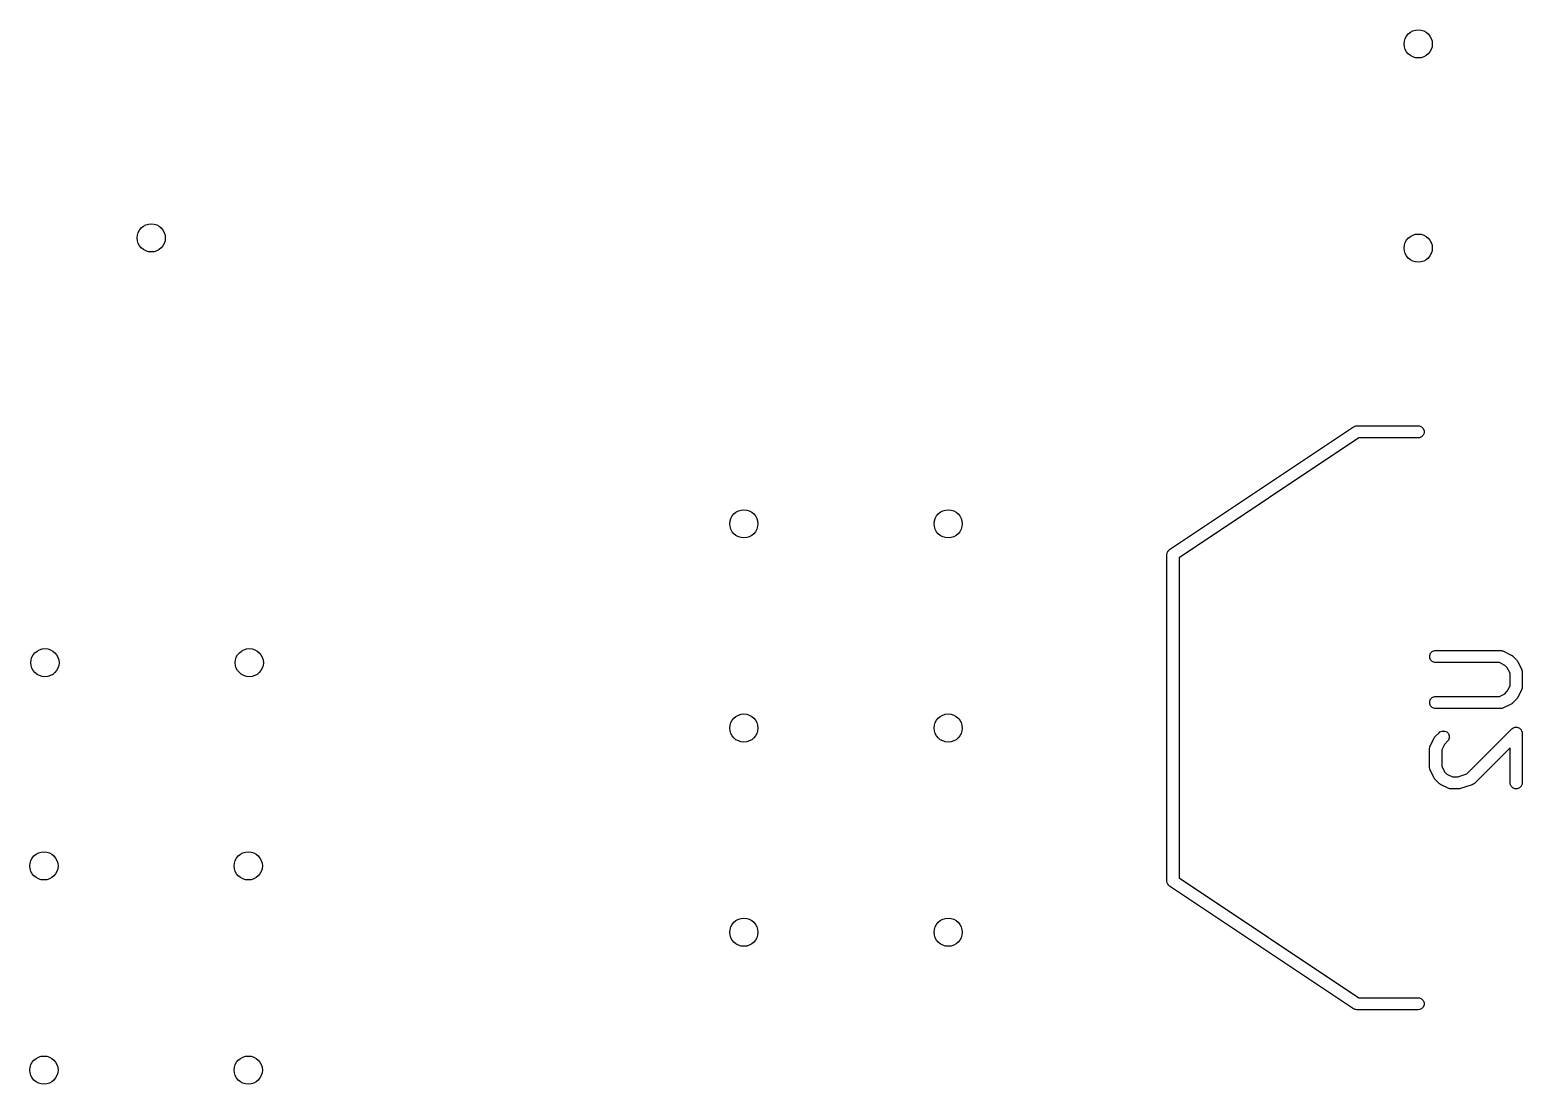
# Model space of a CAD drawing. Extents: x 0.05 to 1.54, y 0.19 to 1.9.
# Drawn here: x 0.141 to 0.871, y 1.386 to 1.902 of the extents above; entities that cross this region are included whole.
import ezdxf

# ---------------------------------------------------------------- set-up
doc = ezdxf.new("R2010")
doc.units = 0
doc.header["$MEASUREMENT"] = 0
doc.layers.add('BLACK', color=7, linetype='CONTINUOUS')

msp = doc.modelspace()

# ---------------------------------------------------------------- linework, layer by layer
at = {"layer": 'BLACK', "linetype": 'CONTINUOUS'}
for p, q in [((0.69836, 1.64746), (0.78836, 1.70746)), ((0.79089, 1.70205), (0.70295, 1.64342)), ((0.78836, 1.70746), (0.78887, 1.70773)), ((0.78887, 1.70773), (0.78916, 1.70779)), ((0.78916, 1.70779), (0.78942, 1.7079)), ((0.78942, 1.7079), (0.79, 1.70795)), ((0.79, 1.70795), (0.82, 1.70795)), ((0.82, 1.70205), (0.79089, 1.70205)), ((0.82, 1.70795), (0.82058, 1.7079)), ((0.82058, 1.7021), (0.82, 1.70205)), ((0.82058, 1.7079), (0.82164, 1.70746)), ((0.82164, 1.70254), (0.82058, 1.7021)), ((0.82164, 1.70746), (0.82246, 1.70664)), ((0.82246, 1.70336), (0.82164, 1.70254)), ((0.82246, 1.70664), (0.8229, 1.70558)), ((0.8229, 1.70442), (0.82246, 1.70336)), ((0.8229, 1.70558), (0.8229, 1.70442)), ((0.69705, 1.64501), (0.6971, 1.64558)), ((0.69705, 1.645), (0.69705, 1.64501)), ((0.69705, 1.485), (0.69705, 1.645)), ((0.69705, 1.645), (0.69705, 1.645)), ((0.69705, 1.645), (0.69705, 1.645)), ((0.6971, 1.64558), (0.69722, 1.64585)), ((0.69722, 1.64585), (0.69727, 1.64613)), ((0.69727, 1.64613), (0.69743, 1.64637)), ((0.69743, 1.64637), (0.69754, 1.64664)), ((0.69754, 1.64664), (0.69775, 1.64685)), ((0.69775, 1.64685), (0.69791, 1.64709)), ((0.69791, 1.64709), (0.69836, 1.64745)), ((0.69836, 1.64745), (0.69836, 1.64746)), ((0.69836, 1.64746), (0.69836, 1.64746)), ((0.69836, 1.64746), (0.69836, 1.64746)), ((0.70295, 1.64342), (0.70295, 1.48658)), ((0.82564, 1.59557), (0.82608, 1.59664)), ((0.82564, 1.59442), (0.82564, 1.59557)), ((0.82608, 1.59336), (0.82564, 1.59442)), ((0.82608, 1.59664), (0.8269, 1.59745)), ((0.8269, 1.59254), (0.82608, 1.59336)), ((0.8269, 1.59745), (0.82796, 1.59789)), ((0.82796, 1.5921), (0.8269, 1.59254)), ((0.82796, 1.59789), (0.82854, 1.59795)), ((0.82854, 1.59204), (0.82796, 1.5921)), ((0.82854, 1.59795), (0.86041, 1.59795)), ((0.85971, 1.59204), (0.82854, 1.59204)), ((0.86241, 1.59069), (0.85971, 1.59204)), ((0.86041, 1.59795), (0.86098, 1.59789)), ((0.86098, 1.59789), (0.86108, 1.59785)), ((0.86108, 1.59785), (0.86119, 1.59784)), ((0.86119, 1.59784), (0.86173, 1.59764)), ((0.86173, 1.59764), (0.86548, 1.59576)), ((0.86548, 1.59576), (0.86573, 1.59561)), ((0.86573, 1.59561), (0.8658, 1.59558)), ((0.8658, 1.59558), (0.86588, 1.59551)), ((0.86588, 1.59551), (0.86597, 1.59545)), ((0.86597, 1.59545), (0.86602, 1.5954)), ((0.86602, 1.5954), (0.86624, 1.59521)), ((0.86624, 1.59521), (0.86812, 1.59333)), ((0.86812, 1.59333), (0.86831, 1.59311)), ((0.86831, 1.59311), (0.86836, 1.59306)), ((0.86836, 1.59306), (0.86842, 1.59297)), ((0.86842, 1.59297), (0.86849, 1.59289)), ((0.86849, 1.59289), (0.86852, 1.59282)), ((0.86852, 1.59282), (0.86867, 1.59257)), ((0.86867, 1.59257), (0.87055, 1.58882)), ((0.8636, 1.5895), (0.86241, 1.59069)), ((0.86495, 1.5868), (0.8636, 1.5895)), ((0.86495, 1.5807), (0.86495, 1.5868)), ((0.87055, 1.58882), (0.87075, 1.58828)), ((0.87075, 1.58828), (0.87076, 1.58817)), ((0.87076, 1.58817), (0.8708, 1.58807)), ((0.8708, 1.58807), (0.87086, 1.5875)), ((0.87086, 1.5875), (0.87086, 1.58)), ((0.86241, 1.5768), (0.8636, 1.578)), ((0.8636, 1.578), (0.86495, 1.5807)), ((0.87055, 1.57868), (0.86867, 1.57493)), ((0.87075, 1.57922), (0.87055, 1.57868)), ((0.87076, 1.57932), (0.87075, 1.57922)), ((0.8708, 1.57942), (0.87076, 1.57932)), ((0.87086, 1.58), (0.8708, 1.57942)), ((0.82564, 1.57308), (0.82608, 1.57414)), ((0.82564, 1.57192), (0.82564, 1.57308)), ((0.82608, 1.57086), (0.82564, 1.57192)), ((0.82608, 1.57414), (0.8269, 1.57495)), ((0.8269, 1.57004), (0.82608, 1.57086)), ((0.8269, 1.57495), (0.82796, 1.5754)), ((0.82796, 1.5696), (0.8269, 1.57004)), ((0.82796, 1.5754), (0.82854, 1.57545)), ((0.82854, 1.57545), (0.85971, 1.57545)), ((0.85971, 1.57545), (0.86241, 1.5768)), ((0.86548, 1.57173), (0.86173, 1.56986)), ((0.86573, 1.57189), (0.86548, 1.57173)), ((0.8658, 1.57192), (0.86573, 1.57189)), ((0.86588, 1.57199), (0.8658, 1.57192)), ((0.86597, 1.57204), (0.86588, 1.57199)), ((0.86602, 1.5721), (0.86597, 1.57204)), ((0.86624, 1.57229), (0.86602, 1.5721)), ((0.86812, 1.57416), (0.86624, 1.57229)), ((0.86831, 1.57439), (0.86812, 1.57416)), ((0.86836, 1.57444), (0.86831, 1.57439)), ((0.86842, 1.57453), (0.86836, 1.57444)), ((0.86849, 1.57461), (0.86842, 1.57453)), ((0.86852, 1.57468), (0.86849, 1.57461)), ((0.86867, 1.57493), (0.86852, 1.57468)), ((0.82854, 1.56955), (0.82796, 1.5696)), ((0.86041, 1.56955), (0.82854, 1.56955)), ((0.86098, 1.5696), (0.86041, 1.56955)), ((0.86108, 1.56964), (0.86098, 1.5696)), ((0.86119, 1.56965), (0.86108, 1.56964)), ((0.86173, 1.56986), (0.86119, 1.56965)), ((0.82796, 1.55539), (0.82802, 1.55547)), ((0.82802, 1.55547), (0.82808, 1.55556)), ((0.82808, 1.55556), (0.82814, 1.55561)), ((0.82814, 1.55561), (0.82832, 1.55584)), ((0.82832, 1.55584), (0.8302, 1.55771)), ((0.8302, 1.55771), (0.83065, 1.55808)), ((0.83065, 1.55808), (0.83171, 1.55852)), ((0.83171, 1.55852), (0.83286, 1.55852)), ((0.83286, 1.55852), (0.83393, 1.55808)), ((0.83393, 1.55808), (0.83474, 1.55727)), ((0.83474, 1.55727), (0.83518, 1.5562)), ((0.83518, 1.5562), (0.83518, 1.55505)), ((0.84381, 1.53758), (0.86582, 1.55959)), ((0.86582, 1.55959), (0.86627, 1.55996)), ((0.86627, 1.55996), (0.86702, 1.56027)), ((0.86702, 1.56027), (0.86733, 1.5604)), ((0.86733, 1.5604), (0.86848, 1.5604)), ((0.86848, 1.5604), (0.86955, 1.55996)), ((0.86955, 1.55996), (0.87036, 1.55914)), ((0.87036, 1.55914), (0.87062, 1.55852)), ((0.87062, 1.55852), (0.8708, 1.55808)), ((0.8708, 1.55808), (0.87086, 1.5575)), ((0.87086, 1.5575), (0.87086, 1.53313)), ((0.82558, 1.55), (0.82564, 1.55058)), ((0.82558, 1.54063), (0.82558, 1.55)), ((0.82564, 1.55058), (0.82568, 1.55068)), ((0.82568, 1.55068), (0.82569, 1.55078)), ((0.82569, 1.55078), (0.8259, 1.55132)), ((0.8259, 1.55132), (0.82777, 1.55507)), ((0.82777, 1.55507), (0.82793, 1.55532)), ((0.82793, 1.55532), (0.82796, 1.55539)), ((0.83284, 1.552), (0.83149, 1.5493)), ((0.83149, 1.5493), (0.83149, 1.54133)), ((0.83437, 1.55354), (0.83284, 1.552)), ((0.83474, 1.55399), (0.83437, 1.55354)), ((0.83518, 1.55505), (0.83474, 1.55399)), ((0.86495, 1.55037), (0.8475, 1.53292)), ((0.86495, 1.53313), (0.86495, 1.55037)), ((0.83149, 1.54133), (0.83284, 1.53863)), ((0.82564, 1.54005), (0.82558, 1.54063)), ((0.82568, 1.53995), (0.82564, 1.54005)), ((0.82569, 1.53985), (0.82568, 1.53995)), ((0.8259, 1.53931), (0.82569, 1.53985)), ((0.82777, 1.53556), (0.8259, 1.53931)), ((0.82793, 1.53531), (0.82777, 1.53556)), ((0.82796, 1.53524), (0.82793, 1.53531)), ((0.82802, 1.53516), (0.82796, 1.53524)), ((0.82808, 1.53507), (0.82802, 1.53516)), ((0.82814, 1.53502), (0.82808, 1.53507)), ((0.82832, 1.53479), (0.82814, 1.53502)), ((0.8302, 1.53292), (0.82832, 1.53479)), ((0.83284, 1.53863), (0.83403, 1.53743)), ((0.83403, 1.53743), (0.83673, 1.53608)), ((0.83673, 1.53608), (0.83931, 1.53608)), ((0.83931, 1.53608), (0.84381, 1.53758)), ((0.83042, 1.53273), (0.8302, 1.53292)), ((0.83048, 1.53267), (0.83042, 1.53273)), ((0.83056, 1.53262), (0.83048, 1.53267)), ((0.83065, 1.53255), (0.83056, 1.53262)), ((0.83072, 1.53252), (0.83065, 1.53255)), ((0.83097, 1.53236), (0.83072, 1.53252)), ((0.83471, 1.53049), (0.83097, 1.53236)), ((0.83526, 1.53028), (0.83471, 1.53049)), ((0.83536, 1.53027), (0.83526, 1.53028)), ((0.83546, 1.53023), (0.83536, 1.53027)), ((0.83604, 1.53018), (0.83546, 1.53023)), ((0.83978, 1.53018), (0.83604, 1.53018)), ((0.84008, 1.5302), (0.83978, 1.53018)), ((0.84015, 1.5302), (0.84008, 1.5302)), ((0.84026, 1.53022), (0.84015, 1.5302)), ((0.84036, 1.53023), (0.84026, 1.53022)), ((0.84043, 1.53026), (0.84036, 1.53023)), ((0.84072, 1.53033), (0.84043, 1.53026)), ((0.84634, 1.5322), (0.84072, 1.53033)), ((0.84687, 1.53244), (0.84634, 1.5322)), ((0.84695, 1.53251), (0.84687, 1.53244)), ((0.84705, 1.53255), (0.84695, 1.53251)), ((0.8475, 1.53292), (0.84705, 1.53255)), ((0.86501, 1.53255), (0.86495, 1.53313)), ((0.86545, 1.53149), (0.86501, 1.53255)), ((0.86627, 1.53067), (0.86545, 1.53149)), ((0.86733, 1.53023), (0.86627, 1.53067)), ((0.86848, 1.53023), (0.86733, 1.53023)), ((0.86955, 1.53067), (0.86848, 1.53023)), ((0.87036, 1.53149), (0.86955, 1.53067)), ((0.8708, 1.53255), (0.87036, 1.53149)), ((0.87086, 1.53313), (0.8708, 1.53255)), ((0.69705, 1.48499), (0.69705, 1.485)), ((0.69705, 1.485), (0.69705, 1.485)), ((0.69705, 1.485), (0.69705, 1.485)), ((0.6971, 1.48442), (0.69705, 1.48499)), ((0.69722, 1.48415), (0.6971, 1.48442)), ((0.69727, 1.48387), (0.69722, 1.48415)), ((0.69743, 1.48363), (0.69727, 1.48387)), ((0.69754, 1.48336), (0.69743, 1.48363)), ((0.69775, 1.48315), (0.69754, 1.48336)), ((0.69791, 1.48291), (0.69775, 1.48315)), ((0.69836, 1.48255), (0.69791, 1.48291)), ((0.69836, 1.48254), (0.69836, 1.48255)), ((0.78836, 1.42254), (0.69836, 1.48254)), ((0.69836, 1.48254), (0.69836, 1.48254)), ((0.69836, 1.48254), (0.69836, 1.48254)), ((0.70295, 1.48658), (0.79089, 1.42795)), ((0.79089, 1.42795), (0.82, 1.42795)), ((0.82, 1.42795), (0.82058, 1.4279)), ((0.82058, 1.4279), (0.82164, 1.42746)), ((0.82164, 1.42746), (0.82246, 1.42664)), ((0.82246, 1.42664), (0.8229, 1.42558)), ((0.8229, 1.42442), (0.82246, 1.42336)), ((0.8229, 1.42558), (0.8229, 1.42442)), ((0.78887, 1.42227), (0.78836, 1.42254)), ((0.78916, 1.42221), (0.78887, 1.42227)), ((0.78942, 1.4221), (0.78916, 1.42221)), ((0.79, 1.42205), (0.78942, 1.4221)), ((0.82, 1.42205), (0.79, 1.42205)), ((0.79, 1.42205), (0.79, 1.42205)), ((0.82058, 1.4221), (0.82, 1.42205)), ((0.82164, 1.42254), (0.82058, 1.4221)), ((0.82246, 1.42336), (0.82164, 1.42254))]:
    msp.add_line(p, q, dxfattribs=at)
at = {"layer": 'BLACK'}
for centre in [(0.82, 1.895), (0.2, 1.8), (0.82, 1.795), (0.49, 1.66), (0.59, 1.66), (0.148, 1.592), (0.248, 1.592), (0.49, 1.56), (0.59, 1.56), (0.1475, 1.4925), (0.2475, 1.4925), (0.49, 1.46), (0.59, 1.46), (0.1475, 1.3925), (0.2475, 1.3925)]:
    msp.add_circle(centre, 0.00689, dxfattribs=at)

doc.saveas('drawing.dxf')
